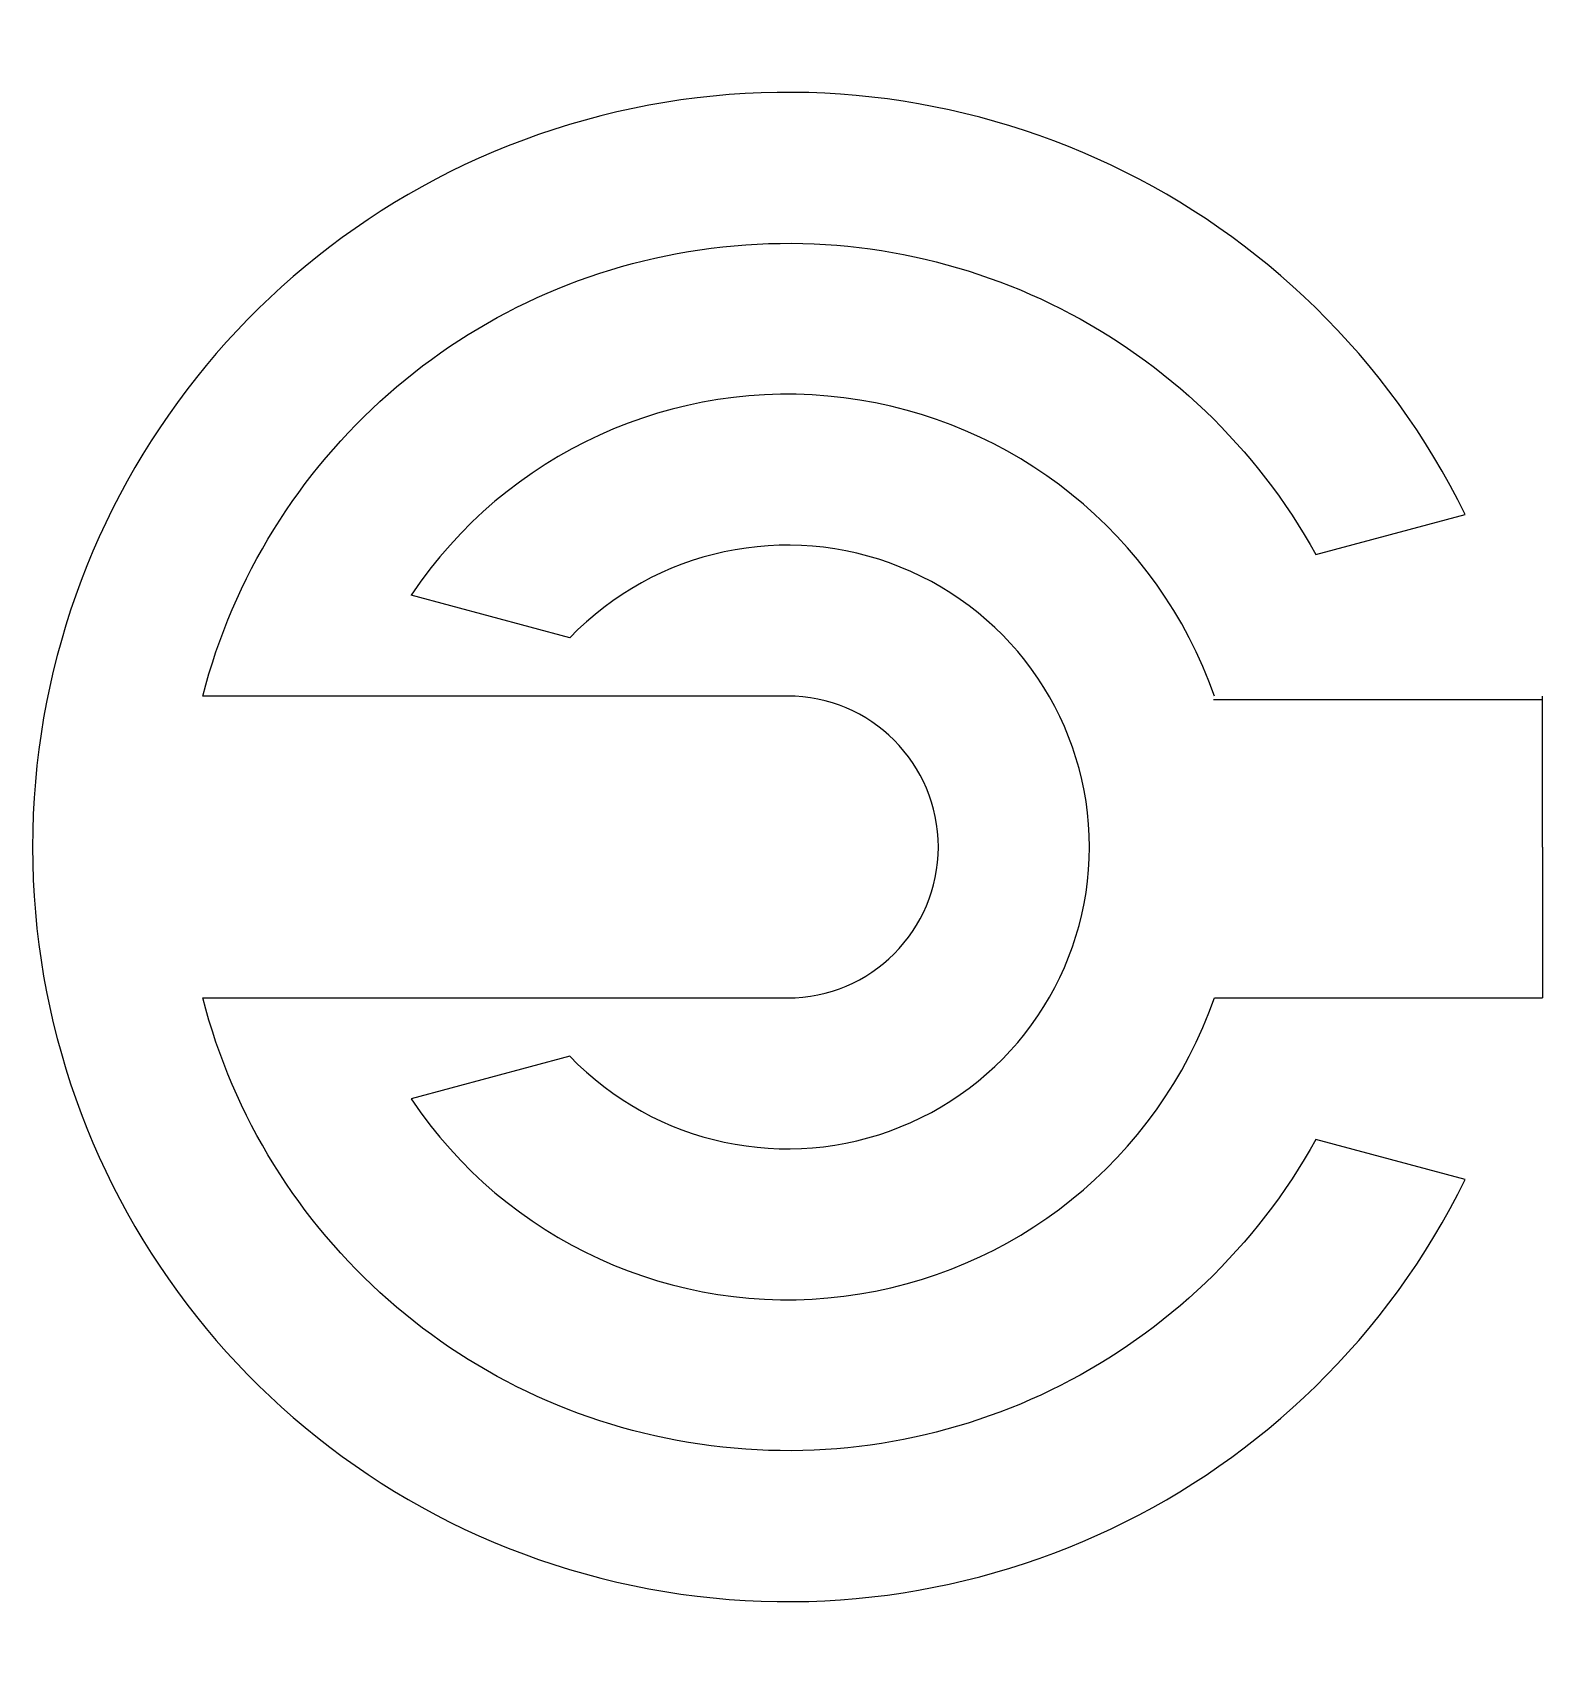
# Model space of a CAD drawing. Extents: x -2.5 to 2.5, y -2.7 to 2.7.
import ezdxf

# ---------------------------------------------------------------- set-up
doc = ezdxf.new("R2010")
doc.units = 0
doc.layers.get('0').update_dxf_attribs({"linetype": 'CONTINUOUS'})

msp = doc.modelspace()

# ---------------------------------------------------------------- linework, layer by layer
at = {"color": 7}
for points in [[(-0.720804, 0.693139), (-1.246733, 0.834061)], [(1.410906, 0.48898), (2.496693, 0.48898)], [(2.5, 0), (2.5, 0.5)], [(2.5, 0), (2.5, -0.5)], [(-1.936492, -0.5), (-1.936492, -0.5)], [(1.414214, -0.5), (2.5, -0.5)], [(-0.720804, -0.693139), (-1.246733, -0.834061)]]:
    msp.add_lwpolyline(points, dxfattribs=at)
for points in [[(2.244325, 1.101365), (1.732005, 2.145354), (0.567471, 2.698214), (-0.565326, 2.435243)], [(-0.565326, 2.435243), (-1.698124, 2.172271), (-2.5, 1.16292), (-2.5, 0)], [(-0.252337, 1.984018), (0.559892, 2.087321), (1.353056, 1.68512), (1.749679, 0.968825)], [(-1.936492, 0.5), (-1.731799, 1.292773), (-1.064567, 1.880714), (-0.252337, 1.984018)], [(0.186847, 1.488317), (-0.376308, 1.559017), (-0.931138, 1.305804), (-1.246733, 0.834061)], [(1.414214, 0.5), (1.225022, 1.035115), (0.750002, 1.417618), (0.186847, 1.488317)], [(0.373628, 0.927578), (-0.004848, 1.080028), (-0.437986, 0.987245), (-0.720804, 0.693139)], [(1.749679, 0.968825), (1.749679, 0.968825), (2.244325, 1.101365), (2.244325, 1.101365)], [(1, 0), (1, 0.408025), (0.752104, 0.775129), (0.373628, 0.927578)], [(0, 0.5), (0, 0.5), (-1.936492, 0.5), (-1.936492, 0.5)], [(0.499624, 0), (0.499624, 0.275996), (0.275996, 0.499793), (0, 0.5)], [(-2.5, 0), (-2.5, -1.16292), (-1.698124, -2.172271), (-0.565326, -2.435243)], [(0, -0.5), (0.275996, -0.499793), (0.499624, -0.275996), (0.499624, 0)], [(0.373628, -0.927579), (0.752104, -0.775129), (1, -0.408026), (1, 0)], [(-1.936492, -0.5), (-1.936492, -0.5), (0, -0.5), (0, -0.5)], [(-0.252337, -1.984018), (-1.064567, -1.880714), (-1.731799, -1.292773), (-1.936492, -0.5)], [(0.186847, -1.488317), (0.750002, -1.417618), (1.225022, -1.035115), (1.414214, -0.5)], [(-0.720804, -0.693139), (-0.437986, -0.987245), (-0.004848, -1.080028), (0.373628, -0.927579)], [(-1.246733, -0.834061), (-0.931138, -1.305804), (-0.376308, -1.559017), (0.186847, -1.488317)], [(1.749679, -0.968825), (1.353056, -1.68512), (0.559892, -2.087321), (-0.252337, -1.984018)], [(2.244325, -1.101365), (2.244325, -1.101365), (1.749679, -0.968825), (1.749679, -0.968825)], [(-0.565326, -2.435243), (0.567471, -2.698214), (1.732005, -2.145354), (2.244325, -1.101365)]]:
    msp.add_open_spline(points, degree=3, dxfattribs=at)

doc.saveas('drawing.dxf')
